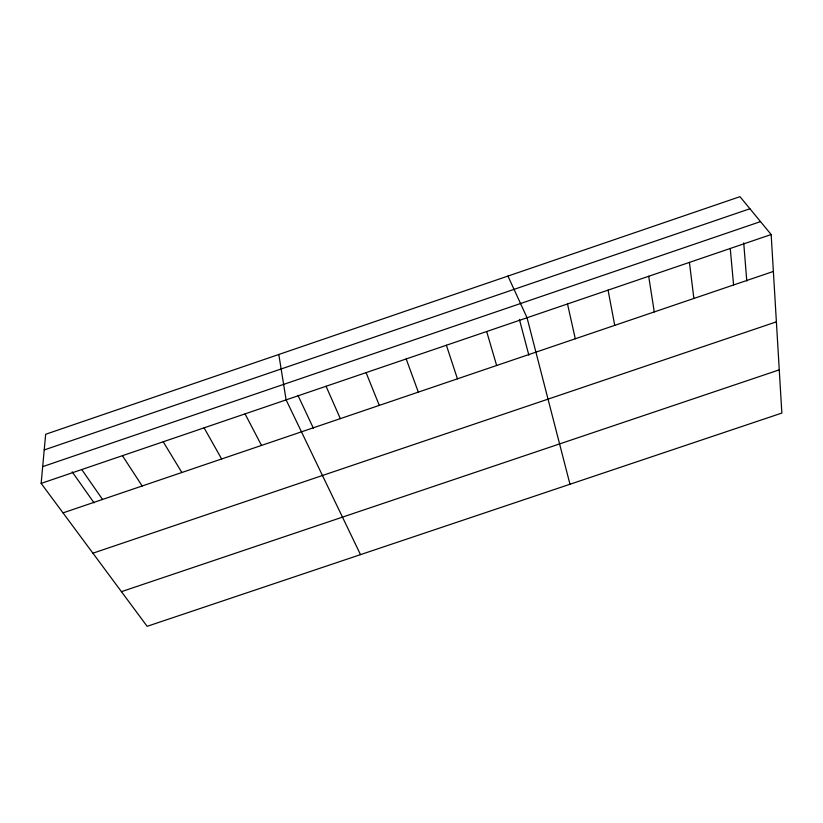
<?xml version="1.0" encoding="UTF-8"?>
<svg xmlns="http://www.w3.org/2000/svg" width="823" height="823" viewBox="0 0 823 823"><rect width="100%" height="100%" fill="white"/><g stroke="black" fill="none" stroke-linecap="round" stroke-linejoin="round"><path stroke-width="1.23" d="M41.15 483.389L45.656 434.266L739.97 196.676L771.161 234.534L781.85 413.064L147.142 626.324L41.15 483.389L771.161 234.534M44.216 449.944L749.918 208.754M42.683 466.641L760.514 221.613M63.021 512.883L773.373 271.446M92.917 553.2L776.387 321.844M121.434 591.665L779.258 369.856M72.177 471.846L94.079 502.884M81.755 469.552L102.546 499.448M122.442 455.685L142.163 485.981M163.221 441.776L181.862 472.495M204.094 427.847L221.644 458.967M245.059 413.876L261.519 445.418M360.505 554.64L286.116 399.885L278.802 354.487M297.977 395.4L313.419 428.33M507.945 276.075L527.049 317.75L569.979 484.253M326.052 386.265L340.341 418.629M366.081 372.624L379.29 405.389M406.192 358.951L418.321 392.118M446.385 345.249L457.444 378.827M486.671 331.515L496.639 365.505M519.395 319.375L528.839 355.114M567.51 303.954L575.287 338.767M608.063 290.128L614.73 325.363M648.699 276.281L654.264 311.927M689.427 262.393L693.882 298.461M730.248 248.474L733.581 284.964M743.714 242.898L746.79 281.044"/></g></svg>
